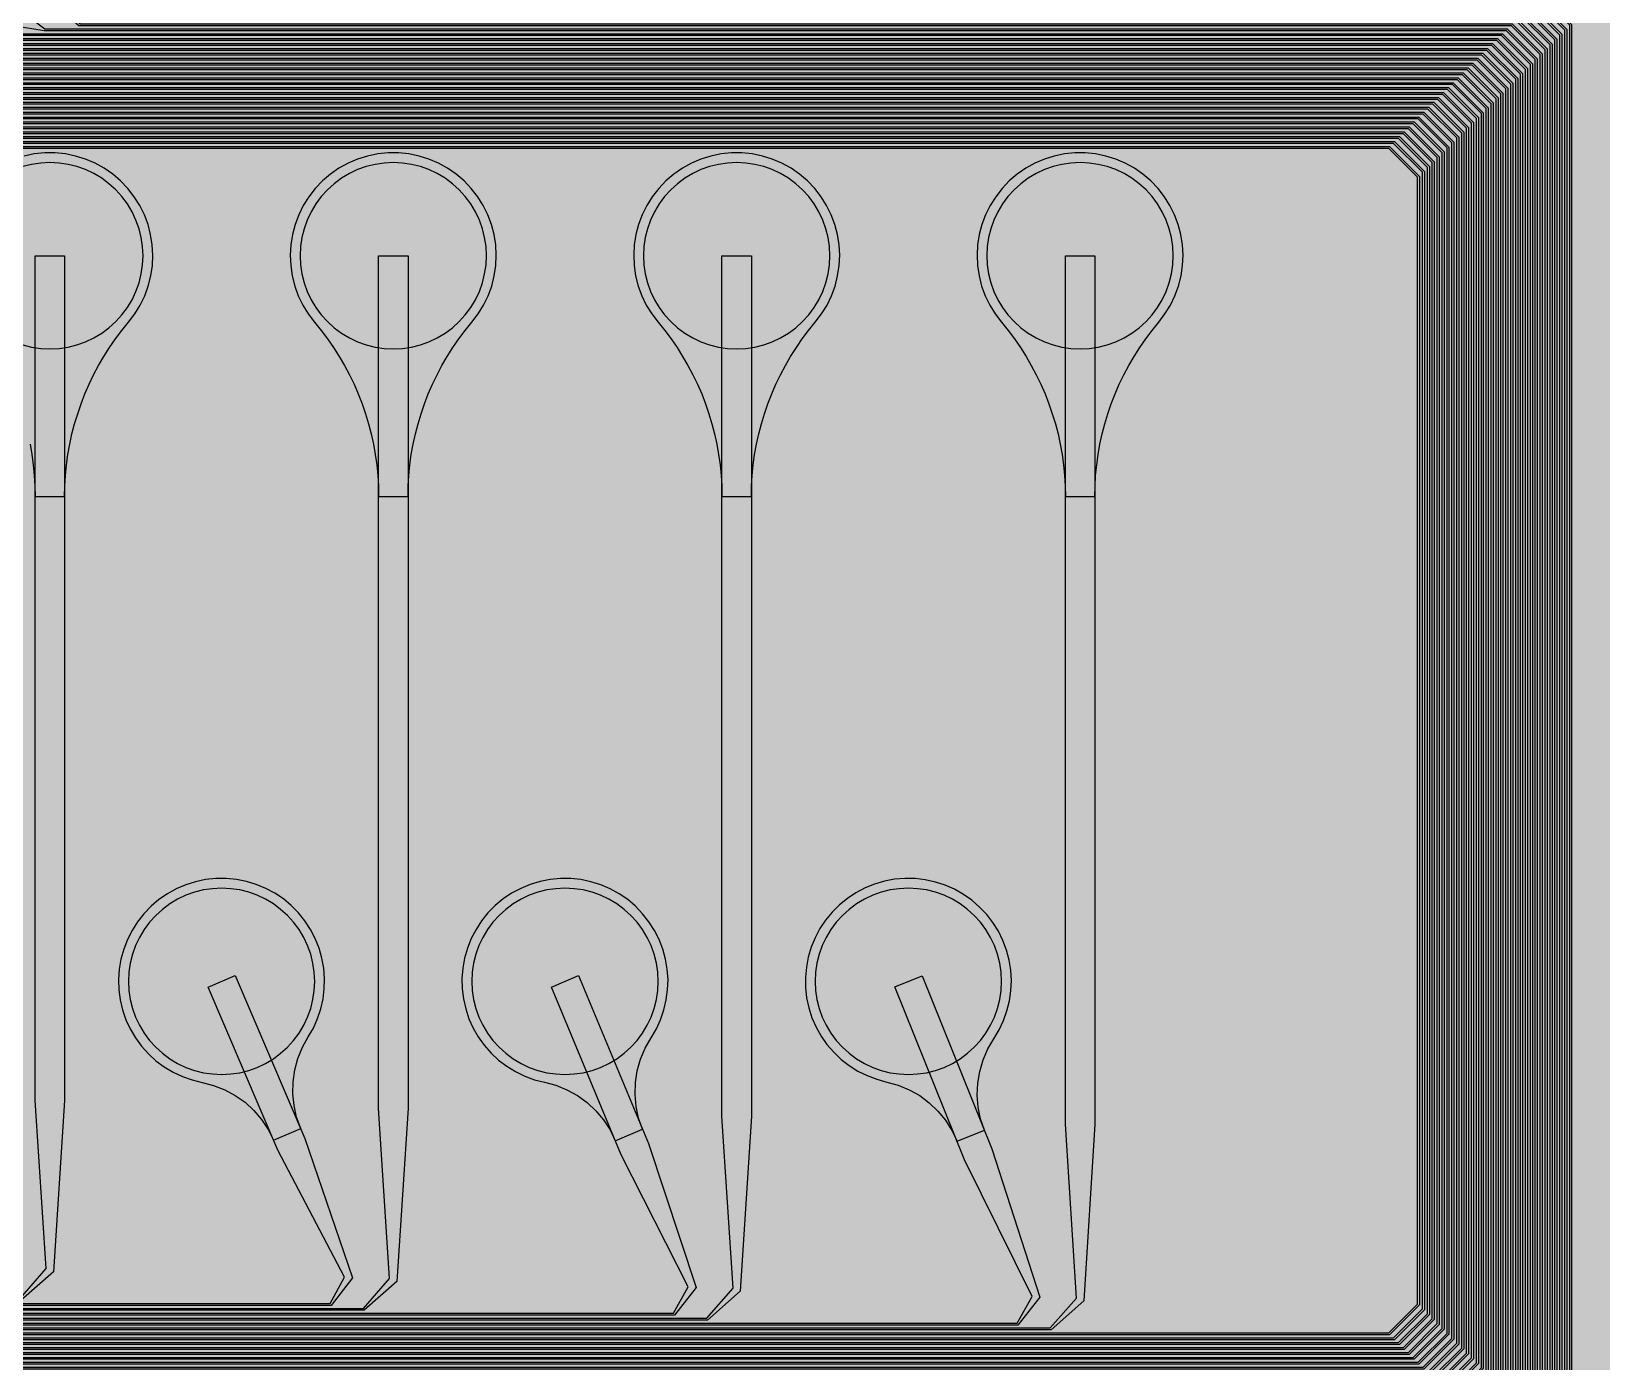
# Model space of a CAD drawing. Header units: metres. Extents: x -7220 to 10980, y -29667 to 1833.
# Drawn here: x 7924 to 9524, y -28280 to -26924 of the extents above; entities that cross this region are included whole.
import ezdxf

# ---------------------------------------------------------------- set-up
doc = ezdxf.new("R2010")
doc.units = ezdxf.units.M
for name, color, linetype in [('Metal1', 4, 'CONTINUOUS'), ('Polyimide', 7, 'CONTINUOUS'), ('Polyimide_Negative', 5, 'CONTINUOUS')]:
    doc.layers.add(name, color=color, linetype=linetype)

msp = doc.modelspace()

# ---------------------------------------------------------------- hatches: boundary and pattern name
at = {"layer": 'Polyimide'}
msp.add_hatch(color=7, dxfattribs=at).paths.add_polyline_path([(4099.4, -13861.6), (4142.6, -14152.8), (4214.2, -14438.4), (4313.4, -14715.5), (4439.2, -14981.7), (4590.6, -15234.2), (4766, -15470.7), (4963.7, -15688.8), (5181.8, -15886.5), (5418.3, -16061.9), (5670.8, -16213.3), (5936.9, -16339.1), (6214.1, -16438.3), (6499.7, -16509.9), (6790.9, -16553.1), (7085, -16567.5), (9980.4, -16567.5), (10058.8, -16571.4), (10136.4, -16582.9), (10212.6, -16601.9), (10286.5, -16628.4), (10357.5, -16662), (10424.8, -16702.3), (10487.9, -16749.1), (10546.1, -16801.8), (10598.8, -16860), (10645.6, -16923), (10685.9, -16990.4), (10719.5, -17061.4), (10745.9, -17135.3), (10765, -17211.4), (10776.5, -17289.1), (10780.4, -17367.5), (10780.4, -21957.3), (10741.6, -22012.9), (10706, -22070.6), (10673.6, -22130.1), (10644.5, -22191.4), (10618.9, -22254.2), (10596.8, -22318.2), (10578.3, -22383.5), (10563.4, -22449.6), (10552.2, -22516.5), (10544.7, -22583.8), (10541, -22651.5), (10541, -22719.3), (10544.7, -22787), (10552.2, -22854.4), (10563.4, -22921.2), (10578.3, -22987.4), (10596.8, -23052.6), (10618.9, -23116.7), (10644.5, -23179.5), (10673.6, -23240.7), (10706, -23300.3), (10741.6, -23357.9), (10780.4, -23413.5), (10780.4, -28667.5), (10776.5, -28745.9), (10765, -28823.6), (10745.9, -28899.7), (10719.5, -28973.6), (10685.9, -29044.6), (10645.6, -29112), (10598.8, -29175), (10546.1, -29233.2), (10487.9, -29285.9), (10424.8, -29332.7), (10357.5, -29373), (10286.5, -29406.6), (10212.6, -29433.1), (10136.4, -29452.1), (10058.8, -29463.6), (9980.4, -29467.5), (-6219.6, -29467.5), (-6298, -29463.6), (-6375.7, -29452.1), (-6451.9, -29433.1), (-6525.8, -29406.6), (-6596.7, -29373), (-6664.1, -29332.7), (-6727.1, -29285.9), (-6785.3, -29233.2), (-6838, -29175), (-6884.8, -29112), (-6925.2, -29044.6), (-6958.7, -28973.6), (-6985.2, -28899.7), (-7004.3, -28823.6), (-7015.8, -28745.9), (-7019.6, -28667.5), (-7019.6, -23426.3), (-6979.4, -23370.1), (-6942.3, -23311.6), (-6908.7, -23251.2), (-6878.5, -23189), (-6851.8, -23125.1), (-6828.8, -23059.9), (-6809.5, -22993.4), (-6794, -22926), (-6782.4, -22857.8), (-6774.6, -22789.1), (-6770.7, -22720), (-6770.7, -22650.8), (-6774.6, -22581.8), (-6782.4, -22513), (-6794, -22444.8), (-6809.5, -22377.4), (-6828.8, -22311), (-6851.8, -22245.7), (-6878.5, -22181.9), (-6908.7, -22119.7), (-6942.3, -22059.2), (-6979.4, -22000.8), (-7019.6, -21944.5), (-7019.6, -17367.5), (-7015.8, -17289.1), (-7004.3, -17211.4), (-6985.2, -17135.3), (-6958.7, -17061.4), (-6925.2, -16990.4), (-6884.8, -16923), (-6838, -16860), (-6785.3, -16801.8), (-6727.1, -16749.1), (-6664.1, -16702.3), (-6596.7, -16662), (-6525.8, -16628.4), (-6451.9, -16601.9), (-6375.7, -16582.9), (-6298, -16571.4), (-6219.6, -16567.5), (-3314, -16567.5), (-3019.9, -16553.1), (-2728.7, -16509.9), (-2443.1, -16438.3), (-2165.9, -16339.1), (-1899.8, -16213.3), (-1647.3, -16061.9), (-1410.8, -15886.5), (-1192.7, -15688.8), (-995, -15470.7), (-819.6, -15234.2), (-668.2, -14981.7), (-542.4, -14715.5), (-443.2, -14438.4), (-371.6, -14152.8), (-328.4, -13861.6), (-314, -13567.5), (-314, -13373.5), (-317.5, -13328.1), (-327.7, -13283.8), (-344.6, -13241.5), (-367.6, -13202.3), (-396.4, -13167), (-430.1, -13136.5), (-468, -13111.4), (-509.3, -13092.3), (-509.3, -13092.3), (-578.2, -13061.3), (-642.2, -13021.2), (-700.3, -12973), (-751.3, -12917.3), (-794.4, -12855.3), (-828.7, -12788.1), (-853.7, -12716.8), (-868.9, -12642.8), (-874, -12567.5), (-868.9, -12492.2), (-853.7, -12418.2), (-828.7, -12346.9), (-794.4, -12279.7), (-751.3, -12217.7), (-700.3, -12162), (-642.2, -12113.8), (-578.2, -12073.7), (-509.3, -12042.7), (-509.3, -12042.7), (-468, -12023.6), (-430.1, -11998.5), (-396.4, -11968), (-367.6, -11932.7), (-344.6, -11893.5), (-327.7, -11851.2), (-317.5, -11806.9), (-314, -11761.5), (-314, -11074.3), (-317.5, -11028.9), (-327.7, -10984.6), (-344.6, -10942.4), (-367.6, -10903.1), (-396.4, -10867.8), (-430.1, -10837.3), (-468, -10812.2), (-509.3, -10793.2), (-509.3, -10793.2), (-578.2, -10762.1), (-642.2, -10722.1), (-700.3, -10673.8), (-751.3, -10618.1), (-794.4, -10556.1), (-828.7, -10488.9), (-853.7, -10417.6), (-868.9, -10343.7), (-874, -10268.3), (-868.9, -10193), (-853.7, -10119), (-828.7, -10047.8), (-794.4, -9980.5), (-751.3, -9918.5), (-700.3, -9862.9), (-642.2, -9814.6), (-578.2, -9774.6), (-509.3, -9743.5), (-509.3, -9743.5), (-468, -9724.5), (-430.1, -9699.4), (-396.4, -9668.8), (-367.6, -9633.5), (-344.6, -9594.3), (-327.7, -9552), (-317.5, -9507.7), (-314, -9462.4), (-314, -8775.1), (-317.5, -8729.8), (-327.7, -8685.5), (-344.6, -8643.2), (-367.6, -8604), (-396.4, -8568.7), (-430.1, -8538.1), (-468, -8513), (-509.3, -8494), (-509.3, -8494), (-578.2, -8462.9), (-642.2, -8422.9), (-700.3, -8374.6), (-751.3, -8319), (-794.4, -8257), (-828.7, -8189.7), (-853.7, -8118.5), (-868.9, -8044.5), (-874, -7969.2), (-868.9, -7893.8), (-853.7, -7819.9), (-828.7, -7748.6), (-794.4, -7681.4), (-751.3, -7619.4), (-700.3, -7563.7), (-642.2, -7515.4), (-578.2, -7475.4), (-509.3, -7444.3), (-509.3, -7444.3), (-468, -7425.3), (-430.1, -7400.2), (-396.4, -7369.7), (-367.6, -7334.4), (-344.6, -7295.1), (-327.7, -7252.9), (-317.5, -7208.6), (-314, -7163.2), (-314, -6476), (-317.5, -6430.6), (-327.7, -6386.3), (-344.6, -6344), (-367.6, -6304.8), (-396.4, -6269.5), (-430.1, -6239), (-468, -6213.9), (-509.3, -6194.8), (-509.3, -6194.8), (-578.2, -6163.8), (-642.2, -6123.7), (-700.3, -6075.5), (-751.3, -6019.8), (-794.4, -5957.8), (-828.7, -5890.6), (-853.7, -5819.3), (-868.9, -5745.3), (-874, -5670), (-868.9, -5594.7), (-853.7, -5520.7), (-828.7, -5449.4), (-794.4, -5382.2), (-751.3, -5320.2), (-700.3, -5264.5), (-642.2, -5216.3), (-578.2, -5176.2), (-509.3, -5145.2), (-509.3, -5145.2), (-468, -5126.1), (-430.1, -5101), (-396.4, -5070.5), (-367.6, -5035.2), (-344.6, -4996), (-327.7, -4953.7), (-317.5, -4909.4), (-314, -4864), (-314, 380), (-314, 1532.5), (-269, 1532.5), (-268.8, 1525.6), (-268.1, 1518.8), (-267, 1512), (-265.4, 1505.3), (-263.4, 1498.7), (-261, 1492.3), (-258.2, 1486.1), (-254.9, 1480), (-251.3, 1474.2), (-247.3, 1468.6), (-242.9, 1463.3), (-238.2, 1458.3), (-233.2, 1453.6), (-227.9, 1449.2), (-222.3, 1445.2), (-216.5, 1441.6), (-210.4, 1438.3), (-204.2, 1435.5), (-197.8, 1433.1), (-191.2, 1431.1), (-184.5, 1429.5), (-177.7, 1428.4), (-170.9, 1427.7), (-164, 1427.5), (-157.1, 1427.7), (-150.3, 1428.4), (-143.5, 1429.5), (-136.8, 1431.1), (-130.2, 1433.1), (-123.8, 1435.5), (-117.6, 1438.3), (-111.5, 1441.6), (-105.7, 1445.2), (-100.1, 1449.2), (-94.8, 1453.6), (-89.8, 1458.3), (-85.1, 1463.3), (-80.7, 1468.6), (-76.7, 1474.2), (-73.1, 1480), (-69.8, 1486.1), (-67, 1492.3), (-64.6, 1498.7), (-62.6, 1505.3), (-61, 1512), (-59.9, 1518.8), (-59.2, 1525.6), (-59, 1532.5), (1786, 1532.5), (3835, 1532.5), (3835.2, 1539), (3835.9, 1545.6), (3836.9, 1552), (3838.4, 1558.4), (3840.3, 1564.6), (3842.6, 1570.8), (3845.3, 1576.7), (3848.4, 1582.5), (3851.9, 1588.1), (3855.7, 1593.4), (3859.8, 1598.4), (3864.3, 1603.2), (3869.1, 1607.7), (3874.1, 1611.8), (3879.4, 1615.6), (3885, 1619.1), (3890.8, 1622.2), (3896.7, 1624.9), (3902.9, 1627.2), (3909.1, 1629.1), (3915.5, 1630.6), (3921.9, 1631.6), (3928.5, 1632.3), (3935, 1632.5), (3941.5, 1632.3), (3948.1, 1631.6), (3954.5, 1630.6), (3960.9, 1629.1), (3967.1, 1627.2), (3973.3, 1624.9), (3979.2, 1622.2), (3985, 1619.1), (3990.6, 1615.6), (3995.9, 1611.8), (4000.9, 1607.7), (4005.7, 1603.2), (4010.2, 1598.4), (4014.3, 1593.4), (4018.1, 1588.1), (4021.6, 1582.5), (4024.7, 1576.7), (4027.4, 1570.8), (4029.7, 1564.6), (4031.6, 1558.4), (4033.1, 1552), (4034.1, 1545.6), (4034.8, 1539), (4035, 1532.5), (4085, 1532.5), (4085, 380), (4085, 330), (4085, -4864), (4088.5, -4909.4), (4098.7, -4953.7), (4115.6, -4996), (4138.6, -5035.2), (4167.4, -5070.5), (4201.1, -5101), (4239, -5126.1), (4280.3, -5145.2), (4280.3, -5145.2), (4349.2, -5176.2), (4413.2, -5216.3), (4471.3, -5264.5), (4522.3, -5320.2), (4565.4, -5382.2), (4599.7, -5449.4), (4624.7, -5520.7), (4639.9, -5594.7), (4645, -5670), (4639.9, -5745.3), (4624.7, -5819.3), (4599.7, -5890.6), (4565.4, -5957.8), (4522.3, -6019.8), (4471.3, -6075.5), (4413.2, -6123.7), (4349.2, -6163.8), (4280.3, -6194.8), (4239, -6213.9), (4201.1, -6239), (4167.4, -6269.5), (4138.6, -6304.8), (4115.6, -6344), (4098.7, -6386.3), (4088.5, -6430.6), (4085, -6476), (4085, -13567.5), (4099.4, -13861.6)])

# ---------------------------------------------------------------- linework, layer by layer
at = {"layer": 'Metal1'}
for points in [[(1883.9, -18191.7), (1883.9, -28376.6), (1913.3, -28406), (9462.5, -28406), (9491.9, -28376.6), (9491.9, -26917.4), (9462.5, -26888), (9022.5, -26888), (8988.4, -26858.8), (8977.9, -26728), (8977.9, -26042.5), (9007.9, -26042.5), (9007.9, -26728), (8997.3, -26855.2), (9023.3, -26886), (9463.3, -26886), (9493.9, -26916.6), (9493.9, -28377.4), (9463.3, -28408), (1912.5, -28408), (1881.9, -28377.4), (1881.9, -18191.7)], [(1888.9, -18191.7), (1888.9, -28371.6), (1918.3, -28401), (9457.5, -28401), (9486.9, -28371.6), (9486.9, -26922.4), (9457.5, -26893), (8957.2, -26893), (8897.7, -26883.5), (8807.3, -26793.1), (8828.5, -26771.9), (8914.7, -26858.1), (8957.6, -26891), (9458.3, -26891), (9488.9, -26921.6), (9488.9, -28372.4), (9458.3, -28403), (1917.5, -28403), (1886.9, -28372.4), (1886.9, -18191.7)], [(1893.9, -18191.7), (1893.9, -28366.6), (1923.3, -28396), (9452.5, -28396), (9481.9, -28366.6), (9481.9, -26927.4), (9452.5, -26898), (8672.5, -26898), (8638.4, -26868.8), (8627.9, -26736), (8627.9, -26042.5), (8657.9, -26042.5), (8657.9, -26736), (8647.3, -26865.2), (8673.3, -26896), (9453.3, -26896), (9483.9, -26926.6), (9483.9, -28367.4), (9453.3, -28398), (1922.5, -28398), (1891.9, -28367.4), (1891.9, -18191.7)], [(1898.9, -18191.7), (1898.9, -28361.6), (1928.3, -28391), (9447.5, -28391), (9476.9, -28361.6), (9476.9, -26932.4), (9447.5, -26903), (8617.2, -26903), (8557.7, -26893.5), (8457.3, -26793.1), (8478.5, -26771.9), (8574.7, -26868.1), (8617.6, -26901), (9448.3, -26901), (9478.9, -26931.6), (9478.9, -28362.4), (9448.3, -28393), (1927.5, -28393), (1896.9, -28362.4), (1896.9, -18191.7)], [(1903.9, -18191.7), (1903.9, -28356.6), (1933.3, -28386), (9442.5, -28386), (9471.9, -28356.6), (9471.9, -26937.4), (9442.5, -26908), (8322.5, -26908), (8288.5, -26878.8), (8277.9, -26744), (8277.9, -26042.5), (8307.9, -26042.5), (8307.9, -26744), (8297.3, -26875.2), (8323.3, -26906), (9443.3, -26906), (9473.9, -26936.6), (9473.9, -28357.4), (9443.3, -28388), (1932.5, -28388), (1901.9, -28357.4), (1901.9, -18191.7)], [(1908.9, -18191.7), (1908.9, -28351.6), (1938.3, -28381), (9437.5, -28381), (9466.9, -28351.6), (9466.9, -26942.4), (9437.5, -26913), (8277.2, -26913), (8217.7, -26903.5), (8107.3, -26793.1), (8128.5, -26771.9), (8234.7, -26878.1), (8277.6, -26911), (9438.3, -26911), (9468.9, -26941.6), (9468.9, -28352.4), (9438.3, -28383), (1937.5, -28383), (1906.9, -28352.4), (1906.9, -18191.7)], [(1913.9, -18191.7), (1913.9, -28346.6), (1943.3, -28376), (9432.5, -28376), (9461.9, -28346.6), (9461.9, -26947.4), (9432.5, -26918), (7972.5, -26918), (7938.5, -26888.8), (7927.9, -26752), (7927.9, -26042.5), (7957.9, -26042.5), (7957.9, -26752), (7947.2, -26885.2), (7973.3, -26916), (9433.3, -26916), (9463.9, -26946.6), (9463.9, -28347.4), (9433.3, -28378), (1942.5, -28378), (1911.9, -28347.4), (1911.9, -18191.7)], [(1918.9, -18191.7), (1918.9, -28341.6), (1948.3, -28371), (9427.5, -28371), (9456.9, -28341.6), (9456.9, -26952.4), (9427.5, -26923), (7937.2, -26923), (7877.7, -26913.5), (7757.3, -26793.1), (7778.5, -26771.9), (7894.7, -26888.1), (7937.6, -26921), (9428.3, -26921), (9458.9, -26951.6), (9458.9, -28342.4), (9428.3, -28373), (1947.5, -28373), (1916.9, -28342.4), (1916.9, -18191.7)], [(1923.9, -18191.7), (1923.9, -28336.6), (1953.3, -28366), (9422.5, -28366), (9451.9, -28336.6), (9451.9, -26957.4), (9422.5, -26928), (7622.5, -26928), (7588.6, -26898.8), (7577.9, -26760), (7577.9, -26042.5), (7607.9, -26042.5), (7607.9, -26760), (7597.2, -26895.2), (7623.3, -26926), (9423.3, -26926), (9453.9, -26956.6), (9453.9, -28337.4), (9423.3, -28368), (1952.5, -28368), (1921.9, -28337.4), (1921.9, -18191.7)], [(1928.9, -18191.7), (1928.9, -28331.6), (1958.3, -28361), (9417.5, -28361), (9446.9, -28331.6), (9446.9, -26962.4), (9417.5, -26933), (7597.2, -26933), (7539, -26921.4), (7527.3, -26913.1), (7407.3, -26793.1), (7428.5, -26771.9), (7548.5, -26891.9), (7553.3, -26900.1), (7597.6, -26931), (9418.3, -26931), (9448.9, -26961.6), (9448.9, -28332.4), (9418.3, -28363), (1957.5, -28363), (1926.9, -28332.4), (1926.9, -18191.7)], [(1933.9, -18191.7), (1933.9, -28326.6), (1963.3, -28356), (9412.5, -28356), (9441.9, -28326.6), (9441.9, -26967.4), (9412.5, -26938), (7272.5, -26938), (7238.6, -26908.8), (7227.9, -26768), (7227.9, -26042.5), (7257.9, -26042.5), (7257.9, -26768), (7247.1, -26905.2), (7273.3, -26936), (9413.3, -26936), (9443.9, -26966.6), (9443.9, -28327.4), (9413.3, -28358), (1962.5, -28358), (1931.9, -28327.4), (1931.9, -18191.7)], [(1938.9, -18191.7), (1938.9, -28321.6), (1968.3, -28351), (9407.5, -28351), (9436.9, -28321.6), (9436.9, -26972.4), (9407.5, -26943), (7257.2, -26943), (7200.2, -26929.7), (7177.3, -26913.1), (7057.3, -26793.1), (7078.5, -26771.9), (7198.5, -26891.9), (7212.1, -26911.8), (7257.6, -26941), (9408.3, -26941), (9438.9, -26971.6), (9438.9, -28322.4), (9408.3, -28353), (1967.5, -28353), (1936.9, -28322.4), (1936.9, -18191.7)], [(1943.9, -18191.7), (1943.9, -28316.6), (1973.3, -28346), (9402.5, -28346), (9431.9, -28316.6), (9431.9, -26977.4), (9402.5, -26948), (6922.5, -26948), (6888.6, -26918.8), (6877.9, -26776), (6877.9, -26042.5), (6907.9, -26042.5), (6907.9, -26776), (6897.1, -26915.2), (6923.3, -26946), (9403.3, -26946), (9433.9, -26976.6), (9433.9, -28317.4), (9403.3, -28348), (1972.5, -28348), (1941.9, -28317.4), (1941.9, -18191.7)], [(1948.9, -18191.7), (1948.9, -28311.6), (1978.3, -28341), (9397.5, -28341), (9426.9, -28311.6), (9426.9, -26982.4), (9397.5, -26953), (6917.2, -26953), (6861, -26938.5), (6827.3, -26913.1), (6707.3, -26793.1), (6728.5, -26771.9), (6848.5, -26891.9), (6871.3, -26923), (6917.6, -26951), (9398.3, -26951), (9428.9, -26981.6), (9428.9, -28312.4), (9398.3, -28343), (1977.5, -28343), (1946.9, -28312.4), (1946.9, -18191.7)], [(1953.9, -18191.7), (1953.9, -28306.6), (1983.3, -28336), (9392.5, -28336), (9421.9, -28306.6), (9421.9, -26987.4), (9392.5, -26958), (6572.5, -26958), (6538.7, -26928.7), (6527.9, -26784), (6527.9, -26042.5), (6557.9, -26042.5), (6557.9, -26784), (6547.1, -26925.3), (6573.3, -26956), (9393.3, -26956), (9423.9, -26986.6), (9423.9, -28307.4), (9393.3, -28338), (1982.5, -28338), (1951.9, -28307.4), (1951.9, -18191.7)], [(1958.9, -18191.7), (1958.9, -28301.6), (1988.3, -28331), (9387.5, -28331), (9416.9, -28301.6), (9416.9, -26992.4), (9387.5, -26963), (6538.9, -26963), (6484, -26946.5), (6461, -26925.2), (6356.1, -26791.8), (6379.7, -26773.2), (6484.6, -26906.6), (6497.1, -26930.3), (6539.3, -26961), (9388.3, -26961), (9418.9, -26991.6), (9418.9, -28302.4), (9388.3, -28333), (1987.5, -28333), (1956.9, -28302.4), (1956.9, -18191.7)], [(1963.9, -18191.7), (1963.9, -28296.6), (1993.3, -28326), (9382.5, -28326), (9411.9, -28296.6), (9411.9, -26997.4), (9382.5, -26968), (6222.5, -26968), (6188.7, -26938.7), (6177.9, -26792), (6177.9, -26042.5), (6207.9, -26042.5), (6207.9, -26792), (6197, -26935.3), (6223.3, -26966), (9383.3, -26966), (9413.9, -26996.6), (9413.9, -28297.4), (9383.3, -28328), (1992.5, -28328), (1961.9, -28297.4), (1961.9, -18191.7)], [(1968.9, -18191.7), (1968.9, -28291.6), (1998.3, -28321), (9377.5, -28321), (9406.9, -28291.6), (9406.9, -27002.4), (9377.5, -26973), (6188.9, -26973), (6135, -26955.3), (6107.3, -26927.5), (6005.8, -26791.5), (6029.9, -26773.5), (6131.3, -26909.6), (6147.3, -26940.6), (6189.3, -26971), (9378.3, -26971), (9408.9, -27001.6), (9408.9, -28292.4), (9378.3, -28323), (1997.5, -28323), (1966.9, -28292.4), (1966.9, -18191.7)], [(1973.9, -18191.7), (1973.9, -28286.6), (2003.3, -28316), (9372.5, -28316), (9401.9, -28286.6), (9401.9, -27007.4), (9372.5, -26978), (5872.5, -26978), (5838.7, -26948.7), (5827.9, -26800), (5827.9, -26042.5), (5857.9, -26042.5), (5857.9, -26800), (5847, -26945.3), (5873.3, -26976), (9373.3, -26976), (9403.9, -27006.6), (9403.9, -28287.4), (9373.3, -28318), (2002.5, -28318), (1971.9, -28287.4), (1971.9, -18191.7)], [(1978.9, -18191.7), (1978.9, -28281.6), (2008.3, -28311), (9367.5, -28311), (9396.9, -28281.6), (9396.9, -27012.4), (9367.5, -26983), (5838.8, -26983), (5785.9, -26964.2), (5753.7, -26929.7), (5655.6, -26791.2), (5680.1, -26773.8), (5778.2, -26912.4), (5797.6, -26950.8), (5839.3, -26981), (9368.3, -26981), (9398.9, -27011.6), (9398.9, -28282.4), (9368.3, -28313), (2007.5, -28313), (1976.9, -28282.4), (1976.9, -18191.7)], [(1983.9, -18191.7), (1983.9, -28276.6), (2013.3, -28306), (9362.5, -28306), (9391.9, -28276.6), (9391.9, -27017.4), (9362.5, -26988), (5522.5, -26988), (5488.8, -26958.7), (5477.9, -26808), (5477.9, -26042.5), (5507.9, -26042.5), (5507.9, -26808), (5497, -26955.3), (5523.3, -26986), (9363.3, -26986), (9393.9, -27016.6), (9393.9, -28277.4), (9363.3, -28308), (2012.5, -28308), (1981.9, -28277.4), (1981.9, -18191.7)], [(1988.9, -18191.7), (1988.9, -28271.6), (2018.3, -28301), (9357.5, -28301), (9386.9, -28271.6), (9386.9, -27022.4), (9357.5, -26993), (5488.8, -26993), (5436.8, -26973.3), (5400.3, -26931.6), (5305.4, -26790.9), (5330.3, -26774.1), (5425.2, -26914.8), (5447.8, -26961), (5489.3, -26991), (9358.3, -26991), (9388.9, -27021.6), (9388.9, -28272.4), (9358.3, -28303), (2017.5, -28303), (1986.9, -28272.4), (1986.9, -18191.7)], [(1993.9, -18191.7), (1993.9, -28266.6), (2023.3, -28296), (9352.5, -28296), (9381.9, -28266.6), (9381.9, -27027.4), (9352.5, -26998), (5172.5, -26998), (5138.8, -26968.7), (5127.9, -26816), (5127.9, -26042.5), (5157.9, -26042.5), (5157.9, -26816), (5146.9, -26965.3), (5173.3, -26996), (9353.3, -26996), (9383.9, -27026.6), (9383.9, -28267.4), (9353.3, -28298), (2022.5, -28298), (1991.9, -28267.4), (1991.9, -18191.7)], [(1998.9, -18191.7), (1998.9, -28261.6), (2028.3, -28291), (9347.5, -28291), (9376.9, -28261.6), (9376.9, -27032.4), (9347.5, -27003), (5138.8, -27003), (5087.6, -26982.4), (5047.1, -26933.3), (4955.3, -26790.6), (4980.5, -26774.4), (5072.3, -26917.1), (5098.1, -26971.1), (5139.3, -27001), (9348.3, -27001), (9378.9, -27031.6), (9378.9, -28262.4), (9348.3, -28293), (2027.5, -28293), (1996.9, -28262.4), (1996.9, -18191.7)], [(2003.9, -18191.7), (2003.9, -28256.6), (2033.3, -28286), (9342.5, -28286), (9371.9, -28256.6), (9371.9, -27037.4), (9342.5, -27008), (4822.5, -27008), (4788.8, -26978.7), (4777.9, -26824), (4777.9, -26042.5), (4807.9, -26042.5), (4807.9, -26824), (4796.9, -26975.3), (4823.3, -27006), (9343.3, -27006), (9373.9, -27036.6), (9373.9, -28257.4), (9343.3, -28288), (2032.5, -28288), (2001.9, -28257.4), (2001.9, -18191.7)], [(2008.9, -18191.7), (2008.9, -28251.6), (2038.3, -28281), (9337.5, -28281), (9366.9, -28251.6), (9366.9, -27042.4), (9337.5, -27013), (4788.8, -27013), (4738.4, -26991.7), (4694, -26934.9), (4605.1, -26790.4), (4630.7, -26774.6), (4719.6, -26919.2), (4748.4, -26981.2), (4789.3, -27011), (9338.3, -27011), (9368.9, -27041.6), (9368.9, -28252.4), (9338.3, -28283), (2037.5, -28283), (2006.9, -28252.4), (2006.9, -18191.7)], [(2013.9, -18191.7), (2013.9, -28246.6), (2043.3, -28276), (9332.5, -28276), (9361.9, -28246.6), (9361.9, -27047.4), (9332.5, -27018), (4472.5, -27018), (4438.9, -26988.7), (4427.9, -26832), (4427.9, -26042.5), (4457.9, -26042.5), (4457.9, -26832), (4446.9, -26985.3), (4473.3, -27016), (9333.3, -27016), (9363.9, -27046.6), (9363.9, -28247.4), (9333.3, -28278), (2042.5, -28278), (2011.9, -28247.4), (2011.9, -18191.7)], [(2018.9, -18191.7), (2018.9, -28241.6), (2048.3, -28271), (9327.5, -28271), (9356.9, -28241.6), (9356.9, -27052.4), (9327.5, -27023), (4438.8, -27023), (4389.1, -27001), (4341.1, -26936.3), (4255, -26790.1), (4280.8, -26774.9), (4367, -26921.1), (4398.6, -26991.3), (4439.4, -27021), (9328.3, -27021), (9358.9, -27051.6), (9358.9, -28242.4), (9328.3, -28273), (2047.5, -28273), (2016.9, -28242.4), (2016.9, -18191.7)], [(2023.9, -18191.7), (2023.9, -28236.6), (2053.3, -28266), (9322.5, -28266), (9351.9, -28236.6), (9351.9, -27057.4), (9322.5, -27028), (4122.5, -27028), (4088.9, -26998.6), (4077.9, -26840), (4077.9, -26042.5), (4107.9, -26042.5), (4107.9, -26840), (4096.9, -26995.4), (4123.3, -27026), (9323.3, -27026), (9353.9, -27056.6), (9353.9, -28237.4), (9323.3, -28268), (2052.5, -28268), (2021.9, -28237.4), (2021.9, -18191.7)], [(2028.9, -18191.7), (2028.9, -28231.6), (2058.3, -28261), (9317.5, -28261), (9346.9, -28231.6), (9346.9, -27062.4), (9317.5, -27033), (4088.8, -27033), (4039.7, -27010.4), (3988.4, -26937.6), (3904.8, -26789.9), (3930.9, -26775.1), (4014.5, -26922.8), (4048.9, -27001.4), (4089.4, -27031), (9318.3, -27031), (9348.9, -27061.6), (9348.9, -28232.4), (9318.3, -28263), (2057.5, -28263), (2026.9, -28232.4), (2026.9, -18191.7)], [(2033.9, -18191.7), (2033.9, -28226.6), (2063.3, -28256), (9312.5, -28256), (9341.9, -28226.6), (9341.9, -27067.4), (9312.5, -27038), (3772.5, -27038), (3738.9, -27008.6), (3727.9, -26848), (3727.9, -26042.5), (3757.9, -26042.5), (3757.9, -26848), (3746.8, -27005.4), (3773.3, -27036), (9313.3, -27036), (9343.9, -27066.6), (9343.9, -28227.4), (9313.3, -28258), (2062.5, -28258), (2031.9, -28227.4), (2031.9, -18191.7)], [(2038.9, -18191.7), (2038.9, -28221.6), (2068.3, -28251), (9307.5, -28251), (9336.9, -28221.6), (9336.9, -27072.4), (9307.5, -27043), (3738.8, -27043), (3690.3, -27019.9), (3635.8, -26938.7), (3554.7, -26789.7), (3581.1, -26775.3), (3662.2, -26924.4), (3699.2, -27011.4), (3739.4, -27041), (9308.3, -27041), (9338.9, -27071.6), (9338.9, -28222.4), (9308.3, -28253), (2067.5, -28253), (2036.9, -28222.4), (2036.9, -18191.7)], [(2043.9, -18191.7), (2043.9, -28216.6), (2073.3, -28246), (8962.5, -28246), (8989.2, -28215.5), (8977.9, -28038), (8977.9, -27152.5), (9007.9, -27152.5), (9007.9, -28038), (8996.6, -28218.5), (8963.3, -28248), (2072.5, -28248), (2041.9, -28217.4), (2041.9, -18191.7)], [(2048.9, -18191.7), (2048.9, -28211.6), (2078.3, -28241), (8928.6, -28241), (8943.9, -28213.8), (8875.2, -28074.5), (8804, -27898.1), (8831.8, -27886.9), (8903.1, -28063.3), (8951.8, -28214.6), (8929.6, -28243), (2077.5, -28243), (2046.9, -28212.4), (2046.9, -18191.7)], [(2053.9, -18191.7), (2053.9, -28206.6), (2083.3, -28236), (8612.5, -28236), (8639.2, -28205.5), (8627.9, -28030), (8627.9, -27152.5), (8657.9, -27152.5), (8657.9, -28030), (8646.6, -28208.5), (8613.3, -28238), (2082.5, -28238), (2051.9, -28207.4), (2051.9, -18191.7)], [(2058.9, -18191.7), (2058.9, -28201.6), (2088.3, -28231), (8578.6, -28231), (8593.6, -28203.9), (8525.3, -28069.5), (8454, -27898.3), (8481.7, -27886.7), (8553, -28058), (8601.5, -28204.7), (8579.6, -28233), (2087.5, -28233), (2056.9, -28202.4), (2056.9, -18191.7)], [(2063.9, -18191.7), (2063.9, -28196.6), (2093.3, -28226), (8262.5, -28226), (8289.1, -28195.5), (8277.9, -28022), (8277.9, -27152.5), (8307.9, -27152.5), (8307.9, -28022), (8296.6, -28198.5), (8263.3, -28228), (2092.5, -28228), (2061.9, -28197.4), (2061.9, -18191.7)], [(2068.9, -18191.7), (2068.9, -28191.6), (2098.3, -28221), (8228.5, -28221), (8243.2, -28194.1), (8175.3, -28064.6), (8104.1, -27898.4), (8131.7, -27886.6), (8202.9, -28052.7), (8251.3, -28194.8), (8229.6, -28223), (2097.5, -28223), (2066.9, -28192.4), (2066.9, -18191.7)], [(2073.9, -18191.7), (2073.9, -28186.6), (2103.3, -28216), (7912.5, -28216), (7939.1, -28185.4), (7927.9, -28014), (7927.9, -27152.5), (7957.9, -27152.5), (7957.9, -28014), (7946.6, -28188.6), (7913.3, -28218), (2102.5, -28218), (2071.9, -28187.4), (2071.9, -18191.7)], [(7922.7, -27344.7), (7924.5, -27355.3), (7926, -27365.9), (7927, -27376.6), (7927.7, -27387.3), (7927.9, -27398.1), (7957.9, -27398.1), (7957.9, -27398.1), (7958.1, -27387.3), (7958.7, -27376.6), (7959.8, -27365.9), (7961.2, -27355.3), (7963.1, -27344.7), (7965.4, -27334.2), (7968.1, -27323.9), (7971.2, -27313.6), (7974.7, -27303.4), (7978.6, -27293.4), (7982.8, -27283.6), (7987.5, -27273.9), (7992.5, -27264.4), (7997.9, -27255.1), (8003.7, -27246.1), (8009.8, -27237.3), (8016.2, -27228.7), (8023, -27220.4), (8029.4, -27211.9), (8035, -27202.9), (8039.6, -27193.3), (8043.2, -27183.4), (8045.8, -27173.1), (8047.4, -27162.6), (8047.9, -27152), (8047.3, -27141.4), (8045.6, -27130.9), (8042.9, -27120.7), (8039.2, -27110.8), (8034.5, -27101.3), (8028.9, -27092.3), (8022.4, -27083.9), (8015, -27076.2), (8007, -27069.3), (7998.3, -27063.3), (7989, -27058.2), (7979.2, -27054), (7969.1, -27050.8), (7958.7, -27048.7), (7948.2, -27047.6), (7937.6, -27047.6), (7927, -27048.7), (7916.6, -27050.8)]]:
    msp.add_lwpolyline(points, dxfattribs=at)
for points in [[(8307.9, -27398.1), (8308.1, -27387.3), (8308.7, -27376.6), (8309.8, -27365.9), (8311.2, -27355.3), (8313.1, -27344.7), (8315.4, -27334.2), (8318.1, -27323.9), (8321.2, -27313.6), (8324.7, -27303.4), (8328.6, -27293.4), (8332.8, -27283.6), (8337.5, -27273.9), (8342.5, -27264.4), (8347.9, -27255.1), (8353.7, -27246.1), (8359.8, -27237.3), (8366.2, -27228.7), (8373, -27220.4), (8379.4, -27211.9), (8385, -27202.9), (8389.6, -27193.3), (8393.2, -27183.4), (8395.8, -27173.1), (8397.4, -27162.6), (8397.9, -27152), (8397.3, -27141.4), (8395.6, -27130.9), (8392.9, -27120.7), (8389.2, -27110.8), (8384.5, -27101.3), (8378.9, -27092.3), (8372.4, -27083.9), (8365, -27076.2), (8357, -27069.3), (8348.3, -27063.3), (8339, -27058.2), (8329.2, -27054), (8319.1, -27050.8), (8308.7, -27048.7), (8298.2, -27047.6), (8287.6, -27047.6), (8277, -27048.7), (8266.6, -27050.8), (8256.5, -27054), (8246.8, -27058.2), (8237.5, -27063.3), (8228.8, -27069.3), (8220.7, -27076.2), (8213.4, -27083.9), (8206.9, -27092.3), (8201.2, -27101.3), (8196.5, -27110.8), (8192.8, -27120.7), (8190.1, -27130.9), (8188.5, -27141.4), (8187.9, -27152), (8188.4, -27162.6), (8189.9, -27173.1), (8192.5, -27183.4), (8196.1, -27193.3), (8200.8, -27202.9), (8206.3, -27211.9), (8212.7, -27220.4), (8219.5, -27228.7), (8226, -27237.3), (8232.1, -27246.1), (8237.8, -27255.1), (8243.2, -27264.4), (8248.3, -27273.9), (8252.9, -27283.6), (8257.2, -27293.4), (8261.1, -27303.4), (8264.6, -27313.6), (8267.7, -27323.9), (8270.4, -27334.2), (8272.7, -27344.7), (8274.5, -27355.3), (8276, -27365.9), (8277, -27376.6), (8277.7, -27387.3), (8277.9, -27398.1), (8307.9, -27398.1)], [(8657.9, -27398.1), (8658.1, -27387.3), (8658.7, -27376.6), (8659.8, -27365.9), (8661.2, -27355.3), (8663.1, -27344.7), (8665.4, -27334.2), (8668.1, -27323.9), (8671.2, -27313.6), (8674.7, -27303.4), (8678.6, -27293.4), (8682.8, -27283.6), (8687.5, -27273.9), (8692.5, -27264.4), (8697.9, -27255.1), (8703.7, -27246.1), (8709.8, -27237.3), (8716.2, -27228.7), (8723, -27220.4), (8729.4, -27211.9), (8735, -27202.9), (8739.6, -27193.3), (8743.2, -27183.4), (8745.8, -27173.1), (8747.4, -27162.6), (8747.9, -27152), (8747.3, -27141.4), (8745.6, -27130.9), (8742.9, -27120.7), (8739.2, -27110.8), (8734.5, -27101.3), (8728.9, -27092.3), (8722.4, -27083.9), (8715, -27076.2), (8707, -27069.3), (8698.3, -27063.3), (8689, -27058.2), (8679.2, -27054), (8669.1, -27050.8), (8658.7, -27048.7), (8648.2, -27047.6), (8637.6, -27047.6), (8627, -27048.7), (8616.6, -27050.8), (8606.5, -27054), (8596.8, -27058.2), (8587.5, -27063.3), (8578.8, -27069.3), (8570.7, -27076.2), (8563.4, -27083.9), (8556.9, -27092.3), (8551.2, -27101.3), (8546.5, -27110.8), (8542.8, -27120.7), (8540.1, -27130.9), (8538.5, -27141.4), (8537.9, -27152), (8538.4, -27162.6), (8539.9, -27173.1), (8542.5, -27183.4), (8546.1, -27193.3), (8550.8, -27202.9), (8556.3, -27211.9), (8562.7, -27220.4), (8569.5, -27228.7), (8576, -27237.3), (8582.1, -27246.1), (8587.8, -27255.1), (8593.2, -27264.4), (8598.3, -27273.9), (8602.9, -27283.6), (8607.2, -27293.4), (8611.1, -27303.4), (8614.6, -27313.6), (8617.7, -27323.9), (8620.4, -27334.2), (8622.7, -27344.7), (8624.5, -27355.3), (8626, -27365.9), (8627, -27376.6), (8627.7, -27387.3), (8627.9, -27398.1), (8657.9, -27398.1)], [(9007.9, -27398.1), (9008.1, -27387.3), (9008.7, -27376.6), (9009.8, -27365.9), (9011.2, -27355.3), (9013.1, -27344.7), (9015.4, -27334.2), (9018.1, -27323.9), (9021.2, -27313.6), (9024.7, -27303.4), (9028.6, -27293.4), (9032.8, -27283.6), (9037.5, -27273.9), (9042.5, -27264.4), (9047.9, -27255.1), (9053.7, -27246.1), (9059.8, -27237.3), (9066.2, -27228.7), (9073, -27220.4), (9079.4, -27211.9), (9085, -27202.9), (9089.6, -27193.3), (9093.2, -27183.4), (9095.8, -27173.1), (9097.4, -27162.6), (9097.9, -27152), (9097.3, -27141.4), (9095.6, -27130.9), (9092.9, -27120.7), (9089.2, -27110.8), (9084.5, -27101.3), (9078.9, -27092.3), (9072.4, -27083.9), (9065, -27076.2), (9057, -27069.3), (9048.3, -27063.3), (9039, -27058.2), (9029.2, -27054), (9019.1, -27050.8), (9008.7, -27048.7), (8998.2, -27047.6), (8987.6, -27047.6), (8977, -27048.7), (8966.6, -27050.8), (8956.5, -27054), (8946.8, -27058.2), (8937.5, -27063.3), (8928.8, -27069.3), (8920.7, -27076.2), (8913.4, -27083.9), (8906.9, -27092.3), (8901.2, -27101.3), (8896.5, -27110.8), (8892.8, -27120.7), (8890.1, -27130.9), (8888.5, -27141.4), (8887.9, -27152), (8888.4, -27162.6), (8889.9, -27173.1), (8892.5, -27183.4), (8896.1, -27193.3), (8900.8, -27202.9), (8906.3, -27211.9), (8912.7, -27220.4), (8919.5, -27228.7), (8926, -27237.3), (8932.1, -27246.1), (8937.8, -27255.1), (8943.2, -27264.4), (8948.3, -27273.9), (8952.9, -27283.6), (8957.2, -27293.4), (8961.1, -27303.4), (8964.6, -27313.6), (8967.7, -27323.9), (8970.4, -27334.2), (8972.7, -27344.7), (8974.5, -27355.3), (8976, -27365.9), (8977, -27376.6), (8977.7, -27387.3), (8977.9, -27398.1), (9007.9, -27398.1)], [(8198.5, -28042.6), (8194.4, -28031.1), (8191.7, -28019.2), (8190.5, -28007.1), (8190.8, -27994.9), (8192.5, -27982.9), (8195.7, -27971.1), (8200.3, -27959.8), (8206.3, -27949.2), (8211.5, -27940.1), (8215.7, -27930.5), (8219, -27920.6), (8221.3, -27910.4), (8222.6, -27900), (8222.8, -27889.5), (8222, -27879), (8220.1, -27868.7), (8217.3, -27858.6), (8213.4, -27848.9), (8208.6, -27839.6), (8202.9, -27830.8), (8196.3, -27822.7), (8188.9, -27815.2), (8180.9, -27808.5), (8172.2, -27802.6), (8163, -27797.7), (8153.3, -27793.6), (8143.3, -27790.6), (8133, -27788.6), (8122.5, -27787.6), (8112.1, -27787.7), (8101.6, -27788.8), (8091.4, -27790.9), (8081.4, -27794), (8071.7, -27798.2), (8062.6, -27803.2), (8054, -27809.2), (8046, -27816), (8038.7, -27823.5), (8032.2, -27831.8), (8026.6, -27840.6), (8021.9, -27850), (8018.1, -27859.7), (8015.3, -27869.9), (8013.6, -27880.2), (8012.9, -27890.6), (8013.2, -27901.1), (8014.6, -27911.5), (8017, -27921.7), (8020.4, -27931.6), (8024.8, -27941.1), (8030.1, -27950.2), (8036.3, -27958.6), (8043.3, -27966.4), (8051, -27973.5), (8059.5, -27979.7), (8068.4, -27985.1), (8077.9, -27989.6), (8087.8, -27993.1), (8098, -27995.6), (8109.8, -27998.6), (8121.1, -28003.1), (8131.8, -28008.9), (8141.8, -28015.9), (8150.8, -28024.1), (8158.7, -28033.4), (8165.5, -28043.5), (8170.9, -28054.4), (8198.5, -28042.6)], [(8546.9, -28043.4), (8542.9, -28031.9), (8540.4, -28020), (8539.3, -28007.9), (8539.7, -27995.7), (8541.5, -27983.7), (8544.9, -27971.9), (8549.6, -27960.7), (8555.6, -27950.1), (8561, -27941.1), (8565.3, -27931.6), (8568.7, -27921.7), (8571.1, -27911.5), (8572.5, -27901.1), (8572.9, -27890.6), (8572.1, -27880.2), (8570.4, -27869.8), (8567.6, -27859.7), (8563.9, -27849.9), (8559.1, -27840.6), (8553.5, -27831.7), (8547, -27823.5), (8539.8, -27816), (8531.8, -27809.2), (8523.1, -27803.2), (8514, -27798.2), (8504.3, -27794), (8494.3, -27790.9), (8484.1, -27788.8), (8473.7, -27787.7), (8463.2, -27787.6), (8452.7, -27788.6), (8442.5, -27790.6), (8432.4, -27793.7), (8422.8, -27797.7), (8413.5, -27802.7), (8404.9, -27808.5), (8396.8, -27815.2), (8389.4, -27822.7), (8382.9, -27830.9), (8377.2, -27839.6), (8372.3, -27848.9), (8368.5, -27858.7), (8365.6, -27868.8), (8363.7, -27879.1), (8362.9, -27889.5), (8363.1, -27900), (8364.4, -27910.4), (8366.7, -27920.6), (8370, -27930.6), (8374.3, -27940.1), (8379.5, -27949.2), (8385.6, -27957.7), (8392.5, -27965.6), (8400.2, -27972.8), (8408.5, -27979.1), (8417.5, -27984.6), (8426.9, -27989.2), (8436.7, -27992.8), (8446.9, -27995.4), (8458.6, -27998.5), (8469.9, -28003.1), (8480.6, -28009), (8490.4, -28016.2), (8499.4, -28024.5), (8507.2, -28033.8), (8513.8, -28044), (8519.2, -28055), (8546.9, -28043.4)], [(8895.4, -28044.2), (8891.5, -28032.7), (8889.1, -28020.7), (8888.1, -28008.6), (8888.6, -27996.4), (8890.6, -27984.4), (8894.1, -27972.7), (8898.9, -27961.5), (8905.1, -27951), (8910.5, -27942), (8914.9, -27932.6), (8918.4, -27922.7), (8920.9, -27912.5), (8922.4, -27902.1), (8922.9, -27891.7), (8922.3, -27881.2), (8920.6, -27870.9), (8918, -27860.7), (8914.3, -27850.9), (8909.7, -27841.5), (8904.1, -27832.6), (8897.7, -27824.3), (8890.5, -27816.7), (8882.6, -27809.8), (8874.1, -27803.8), (8864.9, -27798.6), (8855.3, -27794.4), (8845.4, -27791.2), (8835.1, -27788.9), (8824.7, -27787.7), (8814.2, -27787.6), (8803.8, -27788.4), (8793.5, -27790.4), (8783.4, -27793.3), (8773.7, -27797.2), (8764.5, -27802.1), (8755.7, -27807.9), (8747.6, -27814.5), (8740.2, -27821.9), (8733.5, -27830), (8727.7, -27838.7), (8722.8, -27848), (8718.8, -27857.7), (8715.8, -27867.7), (8713.9, -27878), (8713, -27888.4), (8713.1, -27898.9), (8714.2, -27909.3), (8716.4, -27919.6), (8719.6, -27929.6), (8723.8, -27939.2), (8728.9, -27948.3), (8734.9, -27956.9), (8741.8, -27964.8), (8749.4, -27972.1), (8757.6, -27978.5), (8766.5, -27984.1), (8775.9, -27988.7), (8785.7, -27992.4), (8795.8, -27995.2), (8807.6, -27998.4), (8818.8, -28003.1), (8829.4, -28009.1), (8839.2, -28016.4), (8848, -28024.8), (8855.8, -28034.2), (8862.3, -28044.5), (8867.5, -28055.5), (8895.4, -28044.2)]]:
    msp.add_lwpolyline(points, close=True, dxfattribs=at)
at = {"layer": 'Polyimide_Negative'}
msp.add_lwpolyline([(7915.3, -27243.4), (7924.3, -27245.7), (7933.6, -27247), (7942.9, -27247.5), (7952.2, -27247), (7961.4, -27245.7), (7970.5, -27243.4), (7979.2, -27240.3), (7987.7, -27236.3), (7995.7, -27231.5), (8003.1, -27225.9), (8010.1, -27219.7), (8016.3, -27212.8), (8021.9, -27205.3), (8026.7, -27197.3), (8030.6, -27188.9), (8033.8, -27180.1), (8036, -27171), (8037.4, -27161.8), (8037.9, -27152.5), (8037.9, -27152.5), (8037.4, -27143.2), (8036, -27134), (8033.8, -27124.9), (8030.6, -27116.1), (8026.7, -27107.7), (8021.9, -27099.7), (8016.3, -27092.2), (8010.1, -27085.3), (8003.1, -27079.1), (7995.7, -27073.5), (7987.7, -27068.7), (7979.2, -27064.7), (7970.5, -27061.6), (7961.4, -27059.3), (7952.2, -27058), (7942.9, -27057.5), (7933.6, -27058), (7924.3, -27059.3), (7915.3, -27061.6)], dxfattribs=at)
for points in [[(8387.9, -27152.5), (8387.4, -27143.2), (8386, -27134), (8383.8, -27124.9), (8380.6, -27116.1), (8376.7, -27107.7), (8371.9, -27099.7), (8366.3, -27092.2), (8360.1, -27085.3), (8353.1, -27079.1), (8345.7, -27073.5), (8337.7, -27068.7), (8329.2, -27064.7), (8320.5, -27061.6), (8311.4, -27059.3), (8302.2, -27058), (8292.9, -27057.5), (8283.6, -27058), (8274.3, -27059.3), (8265.3, -27061.6), (8256.5, -27064.7), (8248.1, -27068.7), (8240.1, -27073.5), (8232.6, -27079.1), (8225.7, -27085.3), (8219.4, -27092.2), (8213.9, -27099.7), (8209.1, -27107.7), (8205.1, -27116.1), (8202, -27124.9), (8199.7, -27134), (8198.3, -27143.2), (8197.9, -27152.5), (8198.3, -27161.8), (8199.7, -27171), (8202, -27180.1), (8205.1, -27188.9), (8209.1, -27197.3), (8213.9, -27205.3), (8219.4, -27212.8), (8225.7, -27219.7), (8232.6, -27225.9), (8240.1, -27231.5), (8248.1, -27236.3), (8256.5, -27240.3), (8265.3, -27243.4), (8274.3, -27245.7), (8283.6, -27247), (8292.9, -27247.5), (8302.2, -27247), (8311.4, -27245.7), (8320.5, -27243.4), (8329.2, -27240.3), (8337.7, -27236.3), (8345.7, -27231.5), (8353.1, -27225.9), (8360.1, -27219.7), (8366.3, -27212.8), (8371.9, -27205.3), (8376.7, -27197.3), (8380.6, -27188.9), (8383.8, -27180.1), (8386, -27171), (8387.4, -27161.8), (8387.9, -27152.5)], [(8737.9, -27152.5), (8737.4, -27143.2), (8736, -27134), (8733.8, -27124.9), (8730.6, -27116.1), (8726.7, -27107.7), (8721.9, -27099.7), (8716.3, -27092.2), (8710.1, -27085.3), (8703.1, -27079.1), (8695.7, -27073.5), (8687.7, -27068.7), (8679.2, -27064.7), (8670.5, -27061.6), (8661.4, -27059.3), (8652.2, -27058), (8642.9, -27057.5), (8633.6, -27058), (8624.3, -27059.3), (8615.3, -27061.6), (8606.5, -27064.7), (8598.1, -27068.7), (8590.1, -27073.5), (8582.6, -27079.1), (8575.7, -27085.3), (8569.4, -27092.2), (8563.9, -27099.7), (8559.1, -27107.7), (8555.1, -27116.1), (8552, -27124.9), (8549.7, -27134), (8548.3, -27143.2), (8547.9, -27152.5), (8548.3, -27161.8), (8549.7, -27171), (8552, -27180.1), (8555.1, -27188.9), (8559.1, -27197.3), (8563.9, -27205.3), (8569.4, -27212.8), (8575.7, -27219.7), (8582.6, -27225.9), (8590.1, -27231.5), (8598.1, -27236.3), (8606.5, -27240.3), (8615.3, -27243.4), (8624.3, -27245.7), (8633.6, -27247), (8642.9, -27247.5), (8652.2, -27247), (8661.4, -27245.7), (8670.5, -27243.4), (8679.2, -27240.3), (8687.7, -27236.3), (8695.7, -27231.5), (8703.1, -27225.9), (8710.1, -27219.7), (8716.3, -27212.8), (8721.9, -27205.3), (8726.7, -27197.3), (8730.6, -27188.9), (8733.8, -27180.1), (8736, -27171), (8737.4, -27161.8), (8737.9, -27152.5)], [(9087.9, -27152.5), (9087.4, -27143.2), (9086, -27134), (9083.8, -27124.9), (9080.6, -27116.1), (9076.7, -27107.7), (9071.9, -27099.7), (9066.3, -27092.2), (9060.1, -27085.3), (9053.1, -27079.1), (9045.7, -27073.5), (9037.7, -27068.7), (9029.2, -27064.7), (9020.5, -27061.6), (9011.4, -27059.3), (9002.2, -27058), (8992.9, -27057.5), (8983.6, -27058), (8974.3, -27059.3), (8965.3, -27061.6), (8956.5, -27064.7), (8948.1, -27068.7), (8940.1, -27073.5), (8932.6, -27079.1), (8925.7, -27085.3), (8919.4, -27092.2), (8913.9, -27099.7), (8909.1, -27107.7), (8905.1, -27116.1), (8902, -27124.9), (8899.7, -27134), (8898.3, -27143.2), (8897.9, -27152.5), (8898.3, -27161.8), (8899.7, -27171), (8902, -27180.1), (8905.1, -27188.9), (8909.1, -27197.3), (8913.9, -27205.3), (8919.4, -27212.8), (8925.7, -27219.7), (8932.6, -27225.9), (8940.1, -27231.5), (8948.1, -27236.3), (8956.5, -27240.3), (8965.3, -27243.4), (8974.3, -27245.7), (8983.6, -27247), (8992.9, -27247.5), (9002.2, -27247), (9011.4, -27245.7), (9020.5, -27243.4), (9029.2, -27240.3), (9037.7, -27236.3), (9045.7, -27231.5), (9053.1, -27225.9), (9060.1, -27219.7), (9066.3, -27212.8), (9071.9, -27205.3), (9076.7, -27197.3), (9080.6, -27188.9), (9083.8, -27180.1), (9086, -27171), (9087.4, -27161.8), (9087.9, -27152.5)], [(8212.9, -27892.5), (8212.4, -27883.2), (8211, -27874), (8208.8, -27864.9), (8205.6, -27856.1), (8201.7, -27847.7), (8196.9, -27839.7), (8191.3, -27832.2), (8185.1, -27825.3), (8178.1, -27819.1), (8170.7, -27813.5), (8162.7, -27808.7), (8154.2, -27804.7), (8145.5, -27801.6), (8136.4, -27799.3), (8127.2, -27798), (8117.9, -27797.5), (8108.6, -27798), (8099.3, -27799.3), (8090.3, -27801.6), (8081.5, -27804.7), (8073.1, -27808.7), (8065.1, -27813.5), (8057.6, -27819.1), (8050.7, -27825.3), (8044.4, -27832.2), (8038.9, -27839.7), (8034.1, -27847.7), (8030.1, -27856.1), (8027, -27864.9), (8024.7, -27874), (8023.3, -27883.2), (8022.9, -27892.5), (8023.3, -27901.8), (8024.7, -27911), (8027, -27920.1), (8030.1, -27928.9), (8034.1, -27937.3), (8038.9, -27945.3), (8044.4, -27952.8), (8050.7, -27959.7), (8057.6, -27965.9), (8065.1, -27971.5), (8073.1, -27976.3), (8081.5, -27980.3), (8090.3, -27983.4), (8099.3, -27985.7), (8108.6, -27987), (8117.9, -27987.5), (8127.2, -27987), (8136.4, -27985.7), (8145.5, -27983.4), (8154.2, -27980.3), (8162.7, -27976.3), (8170.7, -27971.5), (8178.1, -27965.9), (8185.1, -27959.7), (8191.3, -27952.8), (8196.9, -27945.3), (8201.7, -27937.3), (8205.6, -27928.9), (8208.8, -27920.1), (8211, -27911), (8212.4, -27901.8), (8212.9, -27892.5)], [(8562.9, -27892.5), (8562.4, -27883.2), (8561, -27874), (8558.8, -27864.9), (8555.6, -27856.1), (8551.7, -27847.7), (8546.9, -27839.7), (8541.3, -27832.2), (8535.1, -27825.3), (8528.1, -27819.1), (8520.7, -27813.5), (8512.7, -27808.7), (8504.2, -27804.7), (8495.5, -27801.6), (8486.4, -27799.3), (8477.2, -27798), (8467.9, -27797.5), (8458.6, -27798), (8449.3, -27799.3), (8440.3, -27801.6), (8431.5, -27804.7), (8423.1, -27808.7), (8415.1, -27813.5), (8407.6, -27819.1), (8400.7, -27825.3), (8394.4, -27832.2), (8388.9, -27839.7), (8384.1, -27847.7), (8380.1, -27856.1), (8377, -27864.9), (8374.7, -27874), (8373.3, -27883.2), (8372.9, -27892.5), (8373.3, -27901.8), (8374.7, -27911), (8377, -27920.1), (8380.1, -27928.9), (8384.1, -27937.3), (8388.9, -27945.3), (8394.4, -27952.8), (8400.7, -27959.7), (8407.6, -27965.9), (8415.1, -27971.5), (8423.1, -27976.3), (8431.5, -27980.3), (8440.3, -27983.4), (8449.3, -27985.7), (8458.6, -27987), (8467.9, -27987.5), (8477.2, -27987), (8486.4, -27985.7), (8495.5, -27983.4), (8504.2, -27980.3), (8512.7, -27976.3), (8520.7, -27971.5), (8528.1, -27965.9), (8535.1, -27959.7), (8541.3, -27952.8), (8546.9, -27945.3), (8551.7, -27937.3), (8555.6, -27928.9), (8558.8, -27920.1), (8561, -27911), (8562.4, -27901.8), (8562.9, -27892.5)], [(8912.9, -27892.5), (8912.4, -27883.2), (8911, -27874), (8908.8, -27864.9), (8905.6, -27856.1), (8901.7, -27847.7), (8896.9, -27839.7), (8891.3, -27832.2), (8885.1, -27825.3), (8878.1, -27819.1), (8870.7, -27813.5), (8862.7, -27808.7), (8854.2, -27804.7), (8845.5, -27801.6), (8836.4, -27799.3), (8827.2, -27798), (8817.9, -27797.5), (8808.6, -27798), (8799.3, -27799.3), (8790.3, -27801.6), (8781.5, -27804.7), (8773.1, -27808.7), (8765.1, -27813.5), (8757.6, -27819.1), (8750.7, -27825.3), (8744.4, -27832.2), (8738.9, -27839.7), (8734.1, -27847.7), (8730.1, -27856.1), (8727, -27864.9), (8724.7, -27874), (8723.3, -27883.2), (8722.9, -27892.5), (8723.3, -27901.8), (8724.7, -27911), (8727, -27920.1), (8730.1, -27928.9), (8734.1, -27937.3), (8738.9, -27945.3), (8744.4, -27952.8), (8750.7, -27959.7), (8757.6, -27965.9), (8765.1, -27971.5), (8773.1, -27976.3), (8781.5, -27980.3), (8790.3, -27983.4), (8799.3, -27985.7), (8808.6, -27987), (8817.9, -27987.5), (8827.2, -27987), (8836.4, -27985.7), (8845.5, -27983.4), (8854.2, -27980.3), (8862.7, -27976.3), (8870.7, -27971.5), (8878.1, -27965.9), (8885.1, -27959.7), (8891.3, -27952.8), (8896.9, -27945.3), (8901.7, -27937.3), (8905.6, -27928.9), (8908.8, -27920.1), (8911, -27911), (8912.4, -27901.8), (8912.9, -27892.5)]]:
    msp.add_lwpolyline(points, close=True, dxfattribs=at)

doc.saveas('drawing.dxf')
